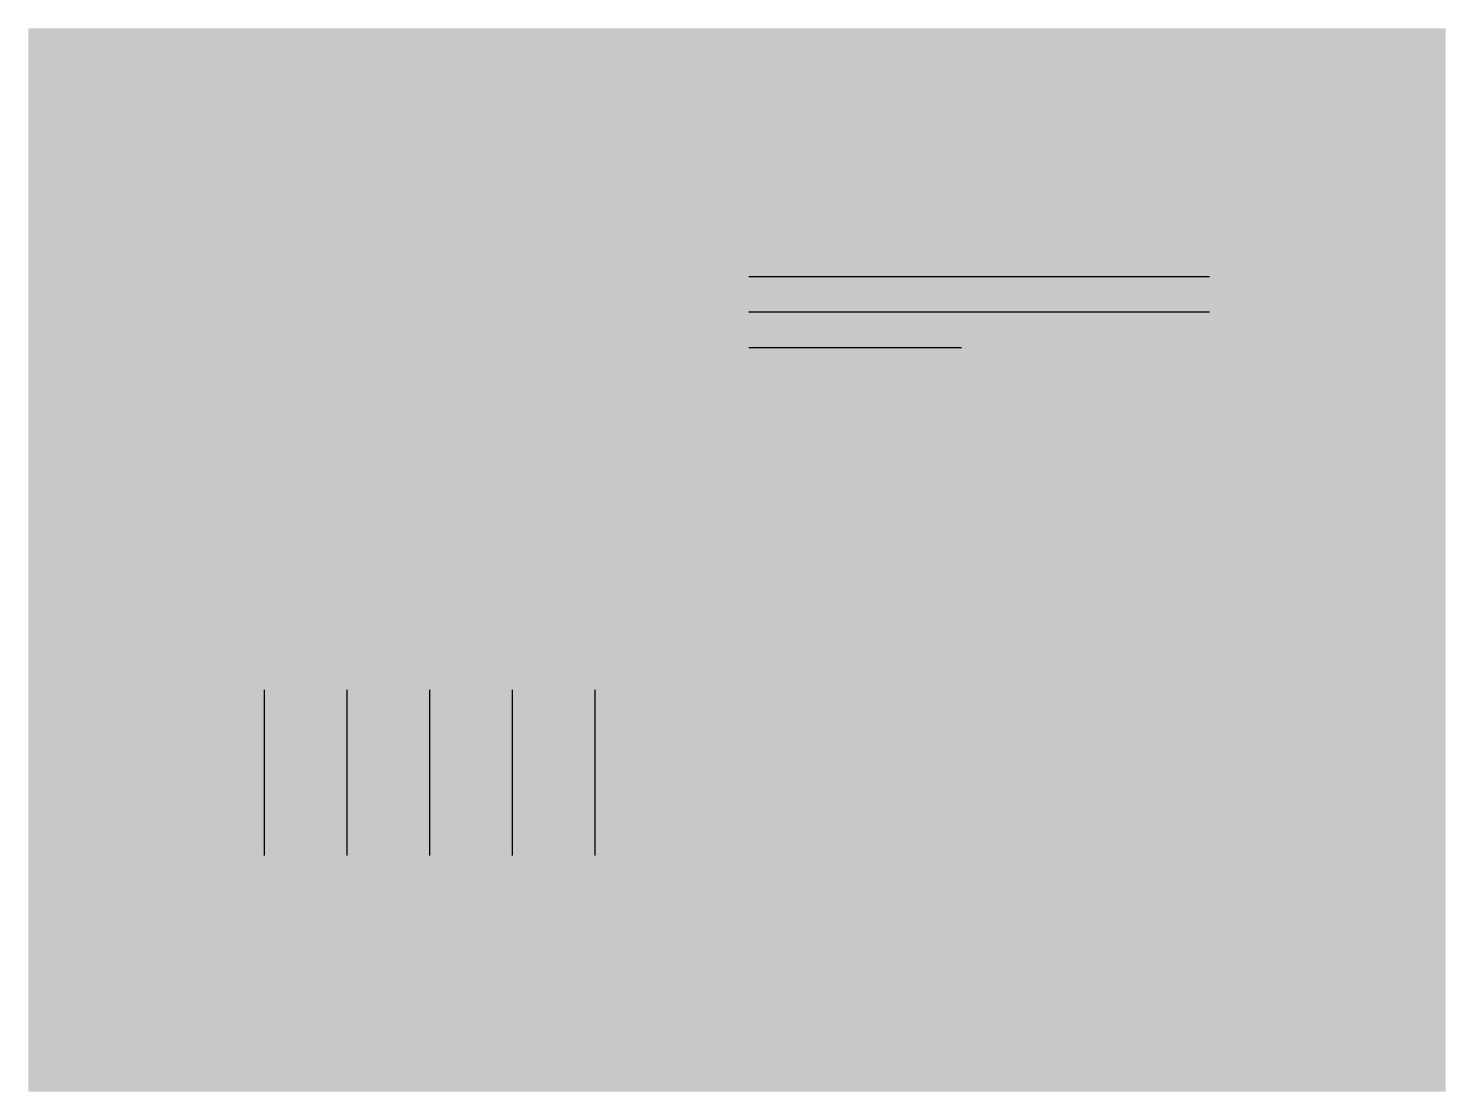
# Model space of a CAD drawing. Extents: x 0 to 120, y 0 to 90.
import ezdxf

# ---------------------------------------------------------------- set-up
doc = ezdxf.new("R2010")
doc.units = 0

msp = doc.modelspace()

# ---------------------------------------------------------------- linework, layer by layer
at = {"layer": '', "color": 0}
for p, q in [((61, 69), (100, 69)), ((61, 66), (100, 66)), ((61, 63), (79, 63)), ((20, 20), (20, 34)), ((27, 20), (27, 34)), ((34, 20), (34, 34)), ((41, 20), (41, 34)), ((48, 20), (48, 34))]:
    msp.add_line(p, q, dxfattribs=at)
for points in [[(0, 0), (120, 0), (0, 90), (120, 90)], [(8, 8), (112, 8), (8, 82), (112, 82)], [(10, 10), (110, 10), (10, 80), (110, 80)], [(15, 42), (54, 42), (15, 75), (54, 75)], [(57, 15), (105, 15), (57, 75), (105, 75)], [(57, 46), (54.64759, 69.88443), (52.31783, 69.53885)], [(57, 46), (57, 70), (54.64759, 69.88443)], [(57, 46), (59.35241, 69.88443), (57, 70)], [(57, 46), (61.68217, 69.53885), (59.35241, 69.88443)], [(57, 46), (50.03317, 68.96657), (47.8156, 68.17311)], [(57, 46), (52.31783, 69.53885), (50.03317, 68.96657)], [(57, 46), (63.96683, 68.96657), (61.68217, 69.53885)], [(57, 46), (66.1844, 68.17311), (63.96683, 68.96657)], [(57, 46), (47.8156, 68.17311), (45.68648, 67.16611)], [(57, 46), (68.31352, 67.16611), (66.1844, 68.17311)], [(22, 49), (43, 49), (22, 67), (43, 67)], [(57, 46), (45.68648, 67.16611), (43.66631, 65.95527)], [(57, 46), (70.33369, 65.95527), (68.31352, 67.16611)], [(57, 46), (43.66631, 65.95527), (41.77456, 64.55225)], [(57, 46), (72.22544, 64.55225), (70.33369, 65.95527)], [(25, 52), (28, 52), (25, 64), (28, 64)], [(34, 52), (37, 52), (34, 64), (37, 64)], [(57, 46), (41.77456, 64.55225), (40.02944, 62.97056)], [(57, 46), (73.97056, 62.97056), (72.22544, 64.55225)], [(57, 46), (40.02944, 62.97056), (38.44775, 61.22544)], [(57, 46), (75.55225, 61.22544), (73.97056, 62.97056)], [(57, 46), (38.44775, 61.22544), (37.04473, 59.33369)], [(57, 46), (76.95527, 59.33369), (75.55225, 61.22544)], [(57, 46), (53.11771, 60.48889), (51.25975, 59.85819)], [(57, 46), (55.04211, 60.87167), (53.11771, 60.48889)], [(57, 46), (57, 61), (55.04211, 60.87167)], [(57, 46), (58.95789, 60.87167), (57, 61)], [(57, 46), (60.88229, 60.48889), (58.95789, 60.87167)], [(57, 46), (62.74025, 59.85819), (60.88229, 60.48889)], [(69, 19), (101, 19), (69, 42), (101, 60)], [(57, 46), (37.04473, 59.33369), (35.83389, 57.31352)], [(57, 46), (49.5, 58.99038), (47.86858, 57.9003)], [(57, 46), (51.25975, 59.85819), (49.5, 58.99038)], [(57, 46), (64.5, 58.99038), (62.74025, 59.85819)], [(57, 46), (78.16611, 57.31352), (76.95527, 59.33369)], [(57, 46), (66.13142, 57.9003), (64.5, 58.99038)], [(57, 46), (47.86858, 57.9003), (46.3934, 56.6066)], [(57, 46), (67.6066, 56.6066), (66.13142, 57.9003)], [(57, 46), (35.83389, 57.31352), (34.82689, 55.1844)], [(57, 46), (46.3934, 56.6066), (45.0997, 55.13142)], [(57, 46), (79.17311, 55.1844), (78.16611, 57.31352)], [(57, 46), (68.9003, 55.13142), (67.6066, 56.6066)], [(57, 46), (34.82689, 55.1844), (34.03343, 52.96683)], [(57, 46), (45.0997, 55.13142), (44.00962, 53.5)], [(57, 46), (79.96657, 52.96683), (79.17311, 55.1844)], [(57, 46), (69.99038, 53.5), (68.9003, 55.13142)], [(57, 46), (34.03343, 52.96683), (33.46115, 50.68217)], [(57, 46), (44.00962, 53.5), (43.14181, 51.74025)], [(57, 46), (70.85819, 51.74025), (69.99038, 53.5)], [(57, 46), (80.53885, 50.68217), (79.96657, 52.96683)], [(57, 46), (43.14181, 51.74025), (42.51111, 49.88229)], [(57, 46), (71.48889, 49.88229), (70.85819, 51.74025)], [(57, 46), (33.46115, 50.68217), (33.11557, 48.35241)], [(57, 46), (80.88443, 48.35241), (80.53885, 50.68217)], [(57, 46), (42.51111, 49.88229), (42.12833, 47.95789)], [(57, 46), (71.87167, 47.95789), (71.48889, 49.88229)], [(57, 46), (33.11557, 48.35241), (33, 46)], [(57, 46), (81, 46), (80.88443, 48.35241)], [(69, 19), (101, 19), (69, 48), (101, 29)], [(93, 43), (93, 48), (91.7059, 47.82963)], [(93, 43), (94.2941, 47.82963), (93, 48)], [(57, 46), (42.12833, 47.95789), (42, 46)], [(57, 46), (72, 46), (71.87167, 47.95789)], [(93, 43), (90.5, 47.33013), (89.46447, 46.53553)], [(93, 43), (91.7059, 47.82963), (90.5, 47.33013)], [(93, 43), (95.5, 47.33013), (94.2941, 47.82963)], [(93, 43), (96.53553, 46.53553), (95.5, 47.33013)], [(57, 46), (33, 46), (33.11557, 43.64759)], [(57, 46), (33.11557, 43.64759), (33.46115, 41.31783)], [(57, 46), (33.46115, 41.31783), (34.03343, 39.03317)], [(57, 46), (34.03343, 39.03317), (34.82689, 36.8156)], [(57, 46), (34.82689, 36.8156), (35.83389, 34.68648)], [(57, 46), (35.83389, 34.68648), (37.04473, 32.66631)], [(57, 46), (37.04473, 32.66631), (38.44775, 30.77456)], [(57, 46), (38.44775, 30.77456), (40.02944, 29.02944)], [(57, 46), (40.02944, 29.02944), (41.77456, 27.44775)], [(57, 46), (41.77456, 27.44775), (43.66631, 26.04473)], [(57, 46), (42, 46), (42.12833, 44.04211)], [(57, 46), (42.12833, 44.04211), (42.51111, 42.11771)], [(57, 46), (42.51111, 42.11771), (43.14181, 40.25975)], [(57, 46), (43.14181, 40.25975), (44.00962, 38.5)], [(57, 46), (43.66631, 26.04473), (45.68648, 24.83389)], [(57, 46), (44.00962, 38.5), (45.0997, 36.86858)], [(57, 46), (45.0997, 36.86858), (46.3934, 35.3934)], [(57, 46), (45.68648, 24.83389), (47.8156, 23.82689)], [(57, 46), (46.3934, 35.3934), (47.86858, 34.0997)], [(57, 46), (47.8156, 23.82689), (50.03317, 23.03343)], [(57, 46), (47.86858, 34.0997), (49.5, 33.00962)], [(57, 46), (49.5, 33.00962), (51.25975, 32.14181)], [(57, 46), (50.03317, 23.03343), (52.31783, 22.46115)], [(57, 46), (51.25975, 32.14181), (53.11771, 31.51111)], [(57, 46), (52.31783, 22.46115), (54.64759, 22.11557)], [(57, 46), (53.11771, 31.51111), (55.04211, 31.12833)], [(57, 46), (54.64759, 22.11557), (57, 22)], [(57, 46), (55.04211, 31.12833), (57, 31)], [(57, 46), (57, 22), (59.35241, 22.11557)], [(57, 46), (59.35241, 22.11557), (61.68217, 22.46115)], [(57, 46), (61.68217, 22.46115), (63.96683, 23.03343)], [(57, 46), (63.96683, 23.03343), (66.1844, 23.82689)], [(57, 46), (66.1844, 23.82689), (68.31352, 24.83389)], [(57, 46), (68.31352, 24.83389), (70.33369, 26.04473)], [(57, 46), (70.33369, 26.04473), (72.22544, 27.44775)], [(57, 46), (72.22544, 27.44775), (73.97056, 29.02944)], [(57, 46), (73.97056, 29.02944), (75.55225, 30.77456)], [(57, 46), (75.55225, 30.77456), (76.95527, 32.66631)], [(57, 46), (76.95527, 32.66631), (78.16611, 34.68648)], [(57, 46), (78.16611, 34.68648), (79.17311, 36.8156)], [(57, 46), (79.17311, 36.8156), (79.96657, 39.03317)], [(57, 46), (79.96657, 39.03317), (80.53885, 41.31783)], [(57, 46), (80.53885, 41.31783), (80.88443, 43.64759)], [(57, 46), (80.88443, 43.64759), (81, 46)], [(57, 46), (57, 31), (58.95789, 31.12833)], [(57, 46), (58.95789, 31.12833), (60.88229, 31.51111)], [(57, 46), (60.88229, 31.51111), (62.74025, 32.14181)], [(57, 46), (62.74025, 32.14181), (64.5, 33.00962)], [(57, 46), (64.5, 33.00962), (66.13142, 34.0997)], [(57, 46), (66.13142, 34.0997), (67.6066, 35.3934)], [(57, 46), (67.6066, 35.3934), (68.9003, 36.86858)], [(57, 46), (68.9003, 36.86858), (69.99038, 38.5)], [(57, 46), (69.99038, 38.5), (70.85819, 40.25975)], [(57, 46), (70.85819, 40.25975), (71.48889, 42.11771)], [(57, 46), (71.48889, 42.11771), (71.87167, 44.04211)], [(57, 46), (71.87167, 44.04211), (72, 46)], [(93, 43), (89.46447, 46.53553), (88.66987, 45.5)], [(93, 43), (97.33013, 45.5), (96.53553, 46.53553)], [(93, 43), (88.66987, 45.5), (88.17037, 44.2941)], [(93, 43), (91.05836, 44.41068), (90.71746, 43.74164)], [(93, 43), (91.58932, 44.94164), (91.05836, 44.41068)], [(93, 43), (92.25836, 45.28254), (91.58932, 44.94164)], [(93, 43), (93, 45.4), (92.25836, 45.28254)], [(93, 43), (97.82963, 44.2941), (97.33013, 45.5)], [(93, 43), (93.74164, 45.28254), (93, 45.4)], [(93, 43), (94.41068, 44.94164), (93.74164, 45.28254)], [(93, 43), (94.94164, 44.41068), (94.41068, 44.94164)], [(93, 43), (95.28254, 43.74164), (94.94164, 44.41068)], [(93, 43), (88.17037, 44.2941), (88, 43)], [(93, 43), (90.71746, 43.74164), (90.6, 43)], [(93, 43), (98, 43), (97.82963, 44.2941)], [(93, 43), (95.4, 43), (95.28254, 43.74164)], [(93, 43), (88, 43), (88.17037, 41.7059)], [(93, 43), (88.17037, 41.7059), (88.66987, 40.5)], [(93, 43), (88.66987, 40.5), (89.46447, 39.46447)], [(93, 43), (89.46447, 39.46447), (90.5, 38.66987)], [(93, 43), (90.5, 38.66987), (91.7059, 38.17037)], [(93, 43), (90.6, 43), (90.71746, 42.25836)], [(93, 43), (90.71746, 42.25836), (91.05836, 41.58932)], [(93, 43), (91.05836, 41.58932), (91.58932, 41.05836)], [(93, 43), (91.58932, 41.05836), (92.25836, 40.71746)], [(93, 43), (91.7059, 38.17037), (93, 38)], [(93, 43), (92.25836, 40.71746), (93, 40.6)], [(93, 43), (93, 38), (94.2941, 38.17037)], [(93, 43), (94.2941, 38.17037), (95.5, 38.66987)], [(93, 43), (95.5, 38.66987), (96.53553, 39.46447)], [(93, 43), (96.53553, 39.46447), (97.33013, 40.5)], [(93, 43), (97.33013, 40.5), (97.82963, 41.7059)], [(93, 43), (97.82963, 41.7059), (98, 43)], [(93, 43), (93, 40.6), (93.74164, 40.71746)], [(93, 43), (93.74164, 40.71746), (94.41068, 41.05836)], [(93, 43), (94.41068, 41.05836), (94.94164, 41.58932)], [(93, 43), (94.94164, 41.58932), (95.28254, 42.25836)], [(93, 43), (95.28254, 42.25836), (95.4, 43)], [(15, 15), (54, 15), (15, 40), (54, 40)]]:
    msp.add_solid(points, dxfattribs=at)

doc.saveas('drawing.dxf')
